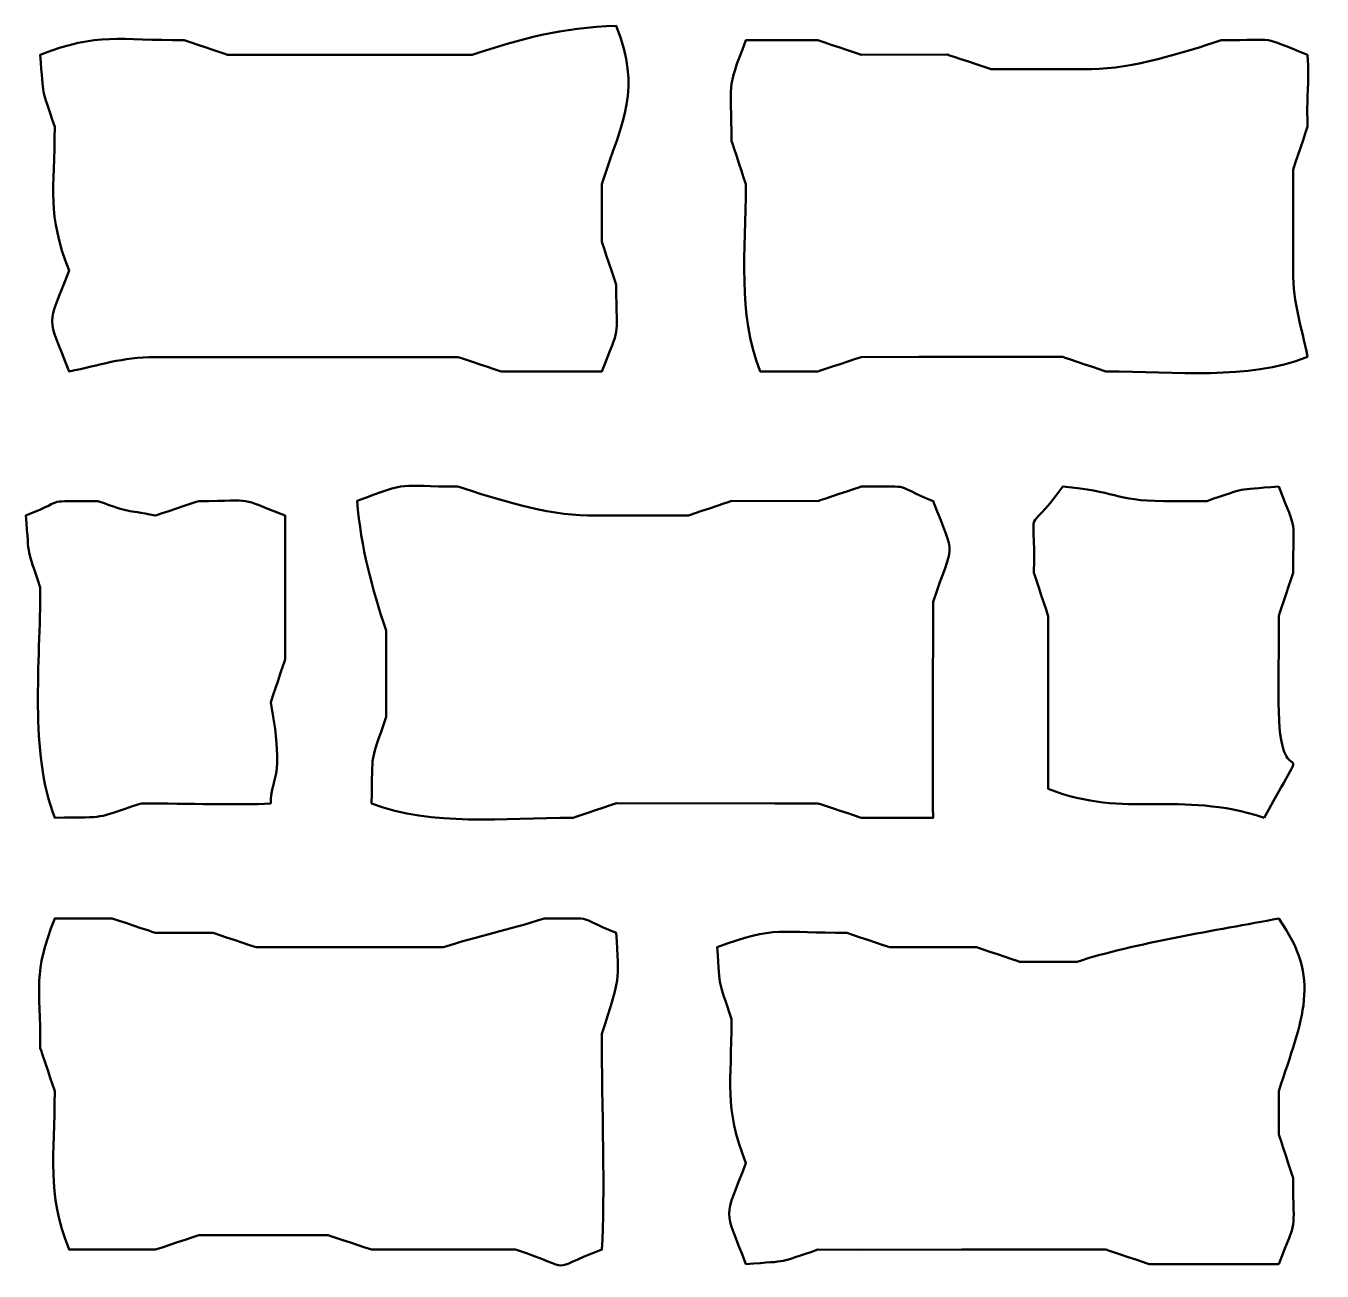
# Model space of a CAD drawing. Header units: millimetres. Extents: x -1760 to -1105, y 422 to 906.
# Drawn here: x -1145.86 to -1133.26, y 622.31 to 634.42 of the extents above; entities that cross this region are included whole.
import ezdxf

# ---------------------------------------------------------------- set-up
doc = ezdxf.new("R2010")
doc.units = ezdxf.units.MM
doc.header["$MEASUREMENT"] = 0
doc.layers.add('layer 1', color=7, linetype='Continuous')

msp = doc.modelspace()

# ---------------------------------------------------------------- linework, layer by layer
at = {"layer": 'layer 1', "color": 225, "lineweight": 50}
for points, knots in [([(-1140.2582, 632.8798), (-1140.2582, 632.8798), (-1140.2582, 632.3197), (-1140.2582, 632.3197), (-1140.2582, 632.3197), (-1140.2549, 632.3114), (-1140.1267, 631.9232), (-1140.1182, 631.8999), (-1140.1182, 631.8999), (-1140.1182, 631.3245), (-1140.0723, 631.5389), (-1140.2584, 631.0598), (-1140.2584, 631.0598), (-1140.2584, 631.0598), (-1141.2384, 631.06), (-1141.2384, 631.06), (-1141.2384, 631.06), (-1141.2467, 631.0633), (-1141.6349, 631.1914), (-1141.6586, 631.1998), (-1141.6586, 631.1998), (-1141.6586, 631.1998), (-1142.7785, 631.2), (-1142.7785, 631.2), (-1142.7785, 631.2), (-1142.7785, 631.2), (-1144.5986, 631.1998), (-1144.5986, 631.1998), (-1144.5986, 631.1998), (-1144.9343, 631.1998), (-1145.1283, 631.1187), (-1145.4386, 631.06), (-1145.4386, 631.06), (-1145.6568, 631.6225), (-1145.6568, 631.4773), (-1145.4386, 632.04), (-1145.4386, 632.04), (-1145.6569, 632.6028), (-1145.5784, 632.8055), (-1145.5784, 633.4401), (-1145.5784, 633.4401), (-1145.7146, 633.8511), (-1145.6845, 633.6977), (-1145.7185, 634.14), (-1145.7185, 634.14), (-1145.1556, 634.3588), (-1144.953, 634.2803), (-1144.3183, 634.2801), (-1144.3183, 634.2801), (-1144.31, 634.2767), (-1143.9218, 634.1487), (-1143.8985, 634.14), (-1143.8985, 634.14), (-1143.8985, 634.14), (-1142.4984, 634.1402), (-1142.4984, 634.1402), (-1142.4984, 634.1402), (-1142.4984, 634.1402), (-1141.9383, 634.1402), (-1141.9383, 634.1402), (-1141.9383, 634.1402), (-1141.9383, 634.1402), (-1141.5184, 634.14), (-1141.5184, 634.14), (-1141.5184, 634.14), (-1141.0566, 634.29), (-1140.6442, 634.4087), (-1140.1182, 634.42), (-1140.1182, 634.42), (-1139.8741, 633.7915), (-1140.0496, 633.5234), (-1140.2582, 632.8799), (-1140.2582, 632.8799), (-1140.2582, 632.8799), (-1140.2582, 632.8798), (-1140.2582, 632.8798)], [0, 0, 0, 0, 0.05, 0.05, 0.05, 0.05, 0.1, 0.1, 0.1, 0.1, 0.15, 0.15, 0.15, 0.15, 0.2, 0.2, 0.2, 0.2, 0.25, 0.25, 0.25, 0.25, 0.3, 0.3, 0.3, 0.3, 0.35, 0.35, 0.35, 0.35, 0.4, 0.4, 0.4, 0.4, 0.45, 0.45, 0.45, 0.45, 0.5, 0.5, 0.5, 0.5, 0.55, 0.55, 0.55, 0.55, 0.6, 0.6, 0.6, 0.6, 0.65, 0.65, 0.65, 0.65, 0.7, 0.7, 0.7, 0.7, 0.75, 0.75, 0.75, 0.75, 0.8, 0.8, 0.8, 0.8, 0.85, 0.85, 0.85, 0.85, 0.9, 0.9, 0.9, 0.9, 1, 1, 1, 1]), ([(-1133.3973, 633.4403), (-1133.4006, 633.432), (-1133.5289, 633.0436), (-1133.5373, 633.0202), (-1133.5373, 633.0202), (-1133.5373, 633.0202), (-1133.5373, 632.4601), (-1133.5373, 632.4601), (-1133.5373, 632.4601), (-1133.5373, 632.4601), (-1133.5373, 632.0403), (-1133.5373, 632.0403), (-1133.5373, 632.0403), (-1133.5373, 631.7045), (-1133.456, 631.5105), (-1133.3973, 631.2004), (-1133.3973, 631.2004), (-1133.9882, 630.9709), (-1134.6678, 631.0601), (-1135.3575, 631.0601), (-1135.3575, 631.0601), (-1135.3658, 631.0635), (-1135.754, 631.1919), (-1135.7775, 631.2004), (-1135.7775, 631.2004), (-1135.7775, 631.2004), (-1137.1775, 631.2004), (-1137.1775, 631.2004), (-1137.1775, 631.2004), (-1137.1775, 631.2004), (-1137.7375, 631.2002), (-1137.7375, 631.2002), (-1137.7375, 631.2002), (-1137.7458, 631.1968), (-1138.134, 631.0688), (-1138.1575, 631.0601), (-1138.1575, 631.0601), (-1138.1575, 631.0601), (-1138.7177, 631.0603), (-1138.7177, 631.0603), (-1138.7177, 631.0603), (-1138.9447, 631.6459), (-1138.8574, 632.2044), (-1138.8574, 632.8803), (-1138.8574, 632.8803), (-1138.8607, 632.8886), (-1138.9891, 633.277), (-1138.9974, 633.3003), (-1138.9974, 633.3003), (-1138.9974, 633.8917), (-1139.0569, 633.7665), (-1138.8574, 634.2805), (-1138.8574, 634.2805), (-1138.8574, 634.2805), (-1138.1575, 634.2806), (-1138.1575, 634.2806), (-1138.1575, 634.2806), (-1138.1492, 634.2773), (-1137.7609, 634.1489), (-1137.7375, 634.1404), (-1137.7375, 634.1404), (-1137.7375, 634.1404), (-1136.8975, 634.1406), (-1136.8975, 634.1406), (-1136.8975, 634.1406), (-1136.8892, 634.1372), (-1136.501, 634.0088), (-1136.4775, 634.0003), (-1136.4775, 634.0003), (-1136.4775, 634.0003), (-1135.4974, 634.0005), (-1135.4974, 634.0005), (-1135.4974, 634.0005), (-1135.1028, 634.0003), (-1134.5939, 634.1647), (-1134.2372, 634.2806), (-1134.2372, 634.2806), (-1133.6619, 634.2806), (-1133.8762, 634.3265), (-1133.3973, 634.1404), (-1133.3973, 634.1404), (-1133.3767, 633.8224), (-1133.4072, 633.8365), (-1133.3973, 633.4407), (-1133.3973, 633.4407), (-1133.3973, 633.4407), (-1133.3973, 633.4403), (-1133.3973, 633.4403)], [0, 0, 0, 0, 0.0434783, 0.0434783, 0.0434783, 0.0434783, 0.0869565, 0.0869565, 0.0869565, 0.0869565, 0.1304348, 0.1304348, 0.1304348, 0.1304348, 0.173913, 0.173913, 0.173913, 0.173913, 0.2173913, 0.2173913, 0.2173913, 0.2173913, 0.2608696, 0.2608696, 0.2608696, 0.2608696, 0.3043478, 0.3043478, 0.3043478, 0.3043478, 0.3478261, 0.3478261, 0.3478261, 0.3478261, 0.3913043, 0.3913043, 0.3913043, 0.3913043, 0.4347826, 0.4347826, 0.4347826, 0.4347826, 0.4782609, 0.4782609, 0.4782609, 0.4782609, 0.5217391, 0.5217391, 0.5217391, 0.5217391, 0.5652174, 0.5652174, 0.5652174, 0.5652174, 0.6086957, 0.6086957, 0.6086957, 0.6086957, 0.6521739, 0.6521739, 0.6521739, 0.6521739, 0.6956522, 0.6956522, 0.6956522, 0.6956522, 0.7391304, 0.7391304, 0.7391304, 0.7391304, 0.7826087, 0.7826087, 0.7826087, 0.7826087, 0.826087, 0.826087, 0.826087, 0.826087, 0.8695652, 0.8695652, 0.8695652, 0.8695652, 0.9130435, 0.9130435, 0.9130435, 0.9130435, 1, 1, 1, 1]), ([(-1137.0369, 626.7199), (-1137.0369, 626.7199), (-1137.7368, 626.7201), (-1137.7368, 626.7201), (-1137.7368, 626.7201), (-1137.7451, 626.7235), (-1138.1333, 626.8514), (-1138.1568, 626.8598), (-1138.1568, 626.8598), (-1138.1568, 626.8598), (-1138.5767, 626.8598), (-1138.5767, 626.8598), (-1138.5767, 626.8598), (-1138.5767, 626.8598), (-1140.1168, 626.86), (-1140.1168, 626.86), (-1140.1168, 626.86), (-1140.1251, 626.8566), (-1140.5135, 626.7284), (-1140.5368, 626.7201), (-1140.5368, 626.7201), (-1141.2264, 626.7199), (-1141.9061, 626.6305), (-1142.497, 626.8598), (-1142.497, 626.8598), (-1142.4853, 627.4105), (-1142.5171, 627.2055), (-1142.3569, 627.6998), (-1142.3569, 627.6998), (-1142.3569, 627.6998), (-1142.3569, 628.1198), (-1142.3569, 628.1198), (-1142.3569, 628.1198), (-1142.3569, 628.1198), (-1142.3569, 628.5397), (-1142.3569, 628.5397), (-1142.3569, 628.5397), (-1142.4917, 628.9557), (-1142.6016, 629.3388), (-1142.6368, 629.8), (-1142.6368, 629.8), (-1142.1228, 629.9997), (-1142.2484, 629.9399), (-1141.657, 629.9399), (-1141.657, 629.9399), (-1141.3002, 629.8245), (-1140.7911, 629.6602), (-1140.3967, 629.66), (-1140.3967, 629.66), (-1140.3967, 629.66), (-1139.4167, 629.66), (-1139.4167, 629.66), (-1139.4167, 629.66), (-1139.4084, 629.6633), (-1139.02, 629.7916), (-1138.9965, 629.8), (-1138.9965, 629.8), (-1138.9965, 629.8), (-1138.1566, 629.7999), (-1138.1566, 629.7999), (-1138.1566, 629.7999), (-1138.1483, 629.8032), (-1137.7602, 629.9316), (-1137.7366, 629.9399), (-1137.7366, 629.9399), (-1137.1739, 629.9401), (-1137.4599, 629.9644), (-1137.0367, 629.7999), (-1137.0367, 629.7999), (-1136.8085, 629.212), (-1136.8398, 629.427), (-1137.0367, 628.8198), (-1137.0367, 628.8198), (-1137.0367, 628.4916), (-1137.0466, 626.7379), (-1137.0367, 626.7198), (-1137.0367, 626.7198), (-1137.0367, 626.7198), (-1137.0369, 626.7199), (-1137.0369, 626.7199)], [0, 0, 0, 0, 0.047619, 0.047619, 0.047619, 0.047619, 0.0952381, 0.0952381, 0.0952381, 0.0952381, 0.1428571, 0.1428571, 0.1428571, 0.1428571, 0.1904762, 0.1904762, 0.1904762, 0.1904762, 0.2380952, 0.2380952, 0.2380952, 0.2380952, 0.2857143, 0.2857143, 0.2857143, 0.2857143, 0.3333333, 0.3333333, 0.3333333, 0.3333333, 0.3809524, 0.3809524, 0.3809524, 0.3809524, 0.4285714, 0.4285714, 0.4285714, 0.4285714, 0.4761905, 0.4761905, 0.4761905, 0.4761905, 0.5238095, 0.5238095, 0.5238095, 0.5238095, 0.5714286, 0.5714286, 0.5714286, 0.5714286, 0.6190476, 0.6190476, 0.6190476, 0.6190476, 0.6666667, 0.6666667, 0.6666667, 0.6666667, 0.7142857, 0.7142857, 0.7142857, 0.7142857, 0.7619048, 0.7619048, 0.7619048, 0.7619048, 0.8095238, 0.8095238, 0.8095238, 0.8095238, 0.8571429, 0.8571429, 0.8571429, 0.8571429, 0.9047619, 0.9047619, 0.9047619, 0.9047619, 1, 1, 1, 1]), ([(-1133.8173, 626.7199), (-1134.6618, 626.9937), (-1135.1509, 626.7025), (-1135.9173, 626.9997), (-1135.9173, 626.9997), (-1135.9173, 626.9997), (-1135.9173, 628.68), (-1135.9173, 628.68), (-1135.9173, 628.68), (-1135.9207, 628.6883), (-1136.0491, 629.0763), (-1136.0574, 629.0999), (-1136.0574, 629.0999), (-1136.0408, 629.8519), (-1136.1611, 629.4014), (-1135.7775, 629.9399), (-1135.7775, 629.9399), (-1135.27, 629.9009), (-1135.2709, 629.7999), (-1134.7973, 629.7999), (-1134.7973, 629.7999), (-1134.7973, 629.7999), (-1134.3773, 629.7997), (-1134.3773, 629.7997), (-1134.3773, 629.7997), (-1133.9663, 629.9358), (-1134.1198, 629.906), (-1133.6774, 629.9399), (-1133.6774, 629.9399), (-1133.4913, 629.4607), (-1133.5373, 629.6755), (-1133.5373, 629.0999), (-1133.5373, 629.0999), (-1133.5407, 629.0917), (-1133.6689, 628.7034), (-1133.6774, 628.68), (-1133.6774, 628.68), (-1133.6774, 628.68), (-1133.6776, 627.84), (-1133.6776, 627.84), (-1133.6776, 627.84), (-1133.6774, 626.7909), (-1133.2789, 627.7128), (-1133.8173, 626.7199)], [0, 0, 0, 0, 0.0833333, 0.0833333, 0.0833333, 0.0833333, 0.1666667, 0.1666667, 0.1666667, 0.1666667, 0.25, 0.25, 0.25, 0.25, 0.3333333, 0.3333333, 0.3333333, 0.3333333, 0.4166667, 0.4166667, 0.4166667, 0.4166667, 0.5, 0.5, 0.5, 0.5, 0.5833333, 0.5833333, 0.5833333, 0.5833333, 0.6666667, 0.6666667, 0.6666667, 0.6666667, 0.75, 0.75, 0.75, 0.75, 0.8333333, 0.8333333, 0.8333333, 0.8333333, 1, 1, 1, 1]), ([(-1143.4778, 626.8589), (-1143.7805, 626.8395), (-1144.2744, 626.8591), (-1144.738, 626.8589), (-1144.738, 626.8589), (-1145.2324, 626.699), (-1145.0276, 626.7311), (-1145.5779, 626.7192), (-1145.5779, 626.7192), (-1145.8259, 627.3576), (-1145.718, 628.2261), (-1145.7181, 628.959), (-1145.7181, 628.959), (-1145.8543, 629.3702), (-1145.824, 629.2167), (-1145.858, 629.6591), (-1145.858, 629.6591), (-1145.4109, 629.8364), (-1145.7243, 629.7868), (-1145.1579, 629.7991), (-1145.1579, 629.7991), (-1144.814, 629.6755), (-1144.9181, 629.7212), (-1144.5981, 629.6591), (-1144.5981, 629.6591), (-1144.5898, 629.6624), (-1144.2014, 629.7907), (-1144.1781, 629.7991), (-1144.1781, 629.7991), (-1143.6026, 629.799), (-1143.817, 629.845), (-1143.3381, 629.6591), (-1143.3381, 629.6591), (-1143.3381, 629.6591), (-1143.3381, 628.2589), (-1143.3381, 628.2589), (-1143.3381, 628.2589), (-1143.3415, 628.2506), (-1143.4697, 627.8626), (-1143.478, 627.8389), (-1143.478, 627.8389), (-1143.3313, 627.0621), (-1143.4863, 627.108), (-1143.478, 626.8588), (-1143.478, 626.8588), (-1143.478, 626.8588), (-1143.4778, 626.8589), (-1143.4778, 626.8589)], [0, 0, 0, 0, 0.0769231, 0.0769231, 0.0769231, 0.0769231, 0.1538462, 0.1538462, 0.1538462, 0.1538462, 0.2307692, 0.2307692, 0.2307692, 0.2307692, 0.3076923, 0.3076923, 0.3076923, 0.3076923, 0.3846154, 0.3846154, 0.3846154, 0.3846154, 0.4615385, 0.4615385, 0.4615385, 0.4615385, 0.5384615, 0.5384615, 0.5384615, 0.5384615, 0.6153846, 0.6153846, 0.6153846, 0.6153846, 0.6923077, 0.6923077, 0.6923077, 0.6923077, 0.7692308, 0.7692308, 0.7692308, 0.7692308, 0.8461538, 0.8461538, 0.8461538, 0.8461538, 1, 1, 1, 1]), ([(-1140.2582, 624.6199), (-1140.2581, 623.9321), (-1140.2256, 623.0252), (-1140.2581, 622.5196), (-1140.2581, 622.5196), (-1140.8271, 622.3111), (-1140.4703, 622.3162), (-1141.098, 622.5196), (-1141.098, 622.5196), (-1141.098, 622.5196), (-1142.4982, 622.5196), (-1142.4982, 622.5196), (-1142.4982, 622.5196), (-1142.5065, 622.523), (-1142.8947, 622.6512), (-1142.9182, 622.6595), (-1142.9182, 622.6595), (-1142.9182, 622.6595), (-1144.1783, 622.6595), (-1144.1783, 622.6595), (-1144.1783, 622.6595), (-1144.1866, 622.6561), (-1144.5748, 622.5281), (-1144.5983, 622.5198), (-1144.5983, 622.5198), (-1144.5983, 622.5198), (-1145.4382, 622.5196), (-1145.4382, 622.5196), (-1145.4382, 622.5196), (-1145.6601, 623.0916), (-1145.5781, 623.4114), (-1145.5781, 624.0598), (-1145.5781, 624.0598), (-1145.5814, 624.0681), (-1145.7097, 624.4562), (-1145.7181, 624.4798), (-1145.7181, 624.4798), (-1145.7181, 625.1004), (-1145.7922, 625.1885), (-1145.5781, 625.7399), (-1145.5781, 625.7399), (-1145.5781, 625.7399), (-1145.0182, 625.7398), (-1145.0182, 625.7398), (-1145.0182, 625.7398), (-1145.0099, 625.7364), (-1144.6215, 625.6083), (-1144.5983, 625.5999), (-1144.5983, 625.5999), (-1144.5983, 625.5999), (-1144.0382, 625.5999), (-1144.0382, 625.5999), (-1144.0382, 625.5999), (-1144.0299, 625.5965), (-1143.6417, 625.4685), (-1143.6183, 625.4598), (-1143.6183, 625.4598), (-1143.6183, 625.4598), (-1142.7783, 625.46), (-1142.7783, 625.46), (-1142.7783, 625.46), (-1142.7783, 625.46), (-1142.2183, 625.4598), (-1142.2183, 625.4598), (-1142.2183, 625.4598), (-1142.2183, 625.4598), (-1141.7983, 625.46), (-1141.7983, 625.46), (-1141.7983, 625.46), (-1141.4499, 625.5729), (-1141.1666, 625.6269), (-1140.8183, 625.7398), (-1140.8183, 625.7398), (-1140.2556, 625.7399), (-1140.5413, 625.7643), (-1140.1182, 625.5999), (-1140.1182, 625.5999), (-1140.0879, 625.1231), (-1140.0811, 625.1661), (-1140.2584, 624.6199), (-1140.2584, 624.6199), (-1140.2584, 624.6199), (-1140.2582, 624.6199), (-1140.2582, 624.6199)], [0, 0, 0, 0, 0.0454545, 0.0454545, 0.0454545, 0.0454545, 0.0909091, 0.0909091, 0.0909091, 0.0909091, 0.1363636, 0.1363636, 0.1363636, 0.1363636, 0.1818182, 0.1818182, 0.1818182, 0.1818182, 0.2272727, 0.2272727, 0.2272727, 0.2272727, 0.2727273, 0.2727273, 0.2727273, 0.2727273, 0.3181818, 0.3181818, 0.3181818, 0.3181818, 0.3636364, 0.3636364, 0.3636364, 0.3636364, 0.4090909, 0.4090909, 0.4090909, 0.4090909, 0.4545455, 0.4545455, 0.4545455, 0.4545455, 0.5, 0.5, 0.5, 0.5, 0.5454545, 0.5454545, 0.5454545, 0.5454545, 0.5909091, 0.5909091, 0.5909091, 0.5909091, 0.6363636, 0.6363636, 0.6363636, 0.6363636, 0.6818182, 0.6818182, 0.6818182, 0.6818182, 0.7272727, 0.7272727, 0.7272727, 0.7272727, 0.7727273, 0.7727273, 0.7727273, 0.7727273, 0.8181818, 0.8181818, 0.8181818, 0.8181818, 0.8636364, 0.8636364, 0.8636364, 0.8636364, 0.9090909, 0.9090909, 0.9090909, 0.9090909, 1, 1, 1, 1]), ([(-1133.6767, 624.0593), (-1133.6767, 624.0593), (-1133.6767, 623.6392), (-1133.6767, 623.6392), (-1133.6767, 623.6392), (-1133.6733, 623.6309), (-1133.5451, 623.2428), (-1133.5366, 623.2192), (-1133.5366, 623.2192), (-1133.5366, 622.6438), (-1133.4906, 622.8583), (-1133.6767, 622.3792), (-1133.6767, 622.3792), (-1133.6767, 622.3792), (-1134.9368, 622.3792), (-1134.9368, 622.3792), (-1134.9368, 622.3792), (-1134.9451, 622.3826), (-1135.3333, 622.511), (-1135.3568, 622.5194), (-1135.3568, 622.5194), (-1135.3568, 622.5194), (-1136.7568, 622.5194), (-1136.7568, 622.5194), (-1136.7568, 622.5194), (-1136.7568, 622.5194), (-1137.737, 622.5193), (-1137.737, 622.5193), (-1137.737, 622.5193), (-1137.737, 622.5193), (-1138.1569, 622.5194), (-1138.1569, 622.5194), (-1138.1569, 622.5194), (-1138.5679, 622.3833), (-1138.4145, 622.4133), (-1138.8568, 622.3792), (-1138.8568, 622.3792), (-1139.0752, 622.9421), (-1139.0752, 622.7967), (-1138.8568, 623.3594), (-1138.8568, 623.3594), (-1139.0754, 623.9224), (-1138.9969, 624.1251), (-1138.9969, 624.7596), (-1138.9969, 624.7596), (-1139.1331, 625.1707), (-1139.1029, 625.0173), (-1139.1369, 625.4597), (-1139.1369, 625.4597), (-1138.5854, 625.6736), (-1138.4974, 625.5994), (-1137.877, 625.5995), (-1137.877, 625.5995), (-1137.8687, 625.5962), (-1137.4801, 625.4679), (-1137.4569, 625.4595), (-1137.4569, 625.4595), (-1137.4569, 625.4595), (-1136.6169, 625.4597), (-1136.6169, 625.4597), (-1136.6169, 625.4597), (-1136.6086, 625.4563), (-1136.22, 625.3279), (-1136.1967, 625.3196), (-1136.1967, 625.3196), (-1136.1967, 625.3196), (-1135.6367, 625.3194), (-1135.6367, 625.3194), (-1135.6367, 625.3194), (-1135.077, 625.5011), (-1134.2773, 625.626), (-1133.6767, 625.7396), (-1133.6767, 625.7396), (-1133.2555, 625.1482), (-1133.4453, 624.774), (-1133.6767, 624.0595), (-1133.6767, 624.0595), (-1133.6767, 624.0595), (-1133.6767, 624.0593), (-1133.6767, 624.0593)], [0, 0, 0, 0, 0.047619, 0.047619, 0.047619, 0.047619, 0.0952381, 0.0952381, 0.0952381, 0.0952381, 0.1428571, 0.1428571, 0.1428571, 0.1428571, 0.1904762, 0.1904762, 0.1904762, 0.1904762, 0.2380952, 0.2380952, 0.2380952, 0.2380952, 0.2857143, 0.2857143, 0.2857143, 0.2857143, 0.3333333, 0.3333333, 0.3333333, 0.3333333, 0.3809524, 0.3809524, 0.3809524, 0.3809524, 0.4285714, 0.4285714, 0.4285714, 0.4285714, 0.4761905, 0.4761905, 0.4761905, 0.4761905, 0.5238095, 0.5238095, 0.5238095, 0.5238095, 0.5714286, 0.5714286, 0.5714286, 0.5714286, 0.6190476, 0.6190476, 0.6190476, 0.6190476, 0.6666667, 0.6666667, 0.6666667, 0.6666667, 0.7142857, 0.7142857, 0.7142857, 0.7142857, 0.7619048, 0.7619048, 0.7619048, 0.7619048, 0.8095238, 0.8095238, 0.8095238, 0.8095238, 0.8571429, 0.8571429, 0.8571429, 0.8571429, 0.9047619, 0.9047619, 0.9047619, 0.9047619, 1, 1, 1, 1])]:
    msp.add_open_spline(points, degree=3, knots=knots, dxfattribs=at)

doc.saveas('drawing.dxf')
